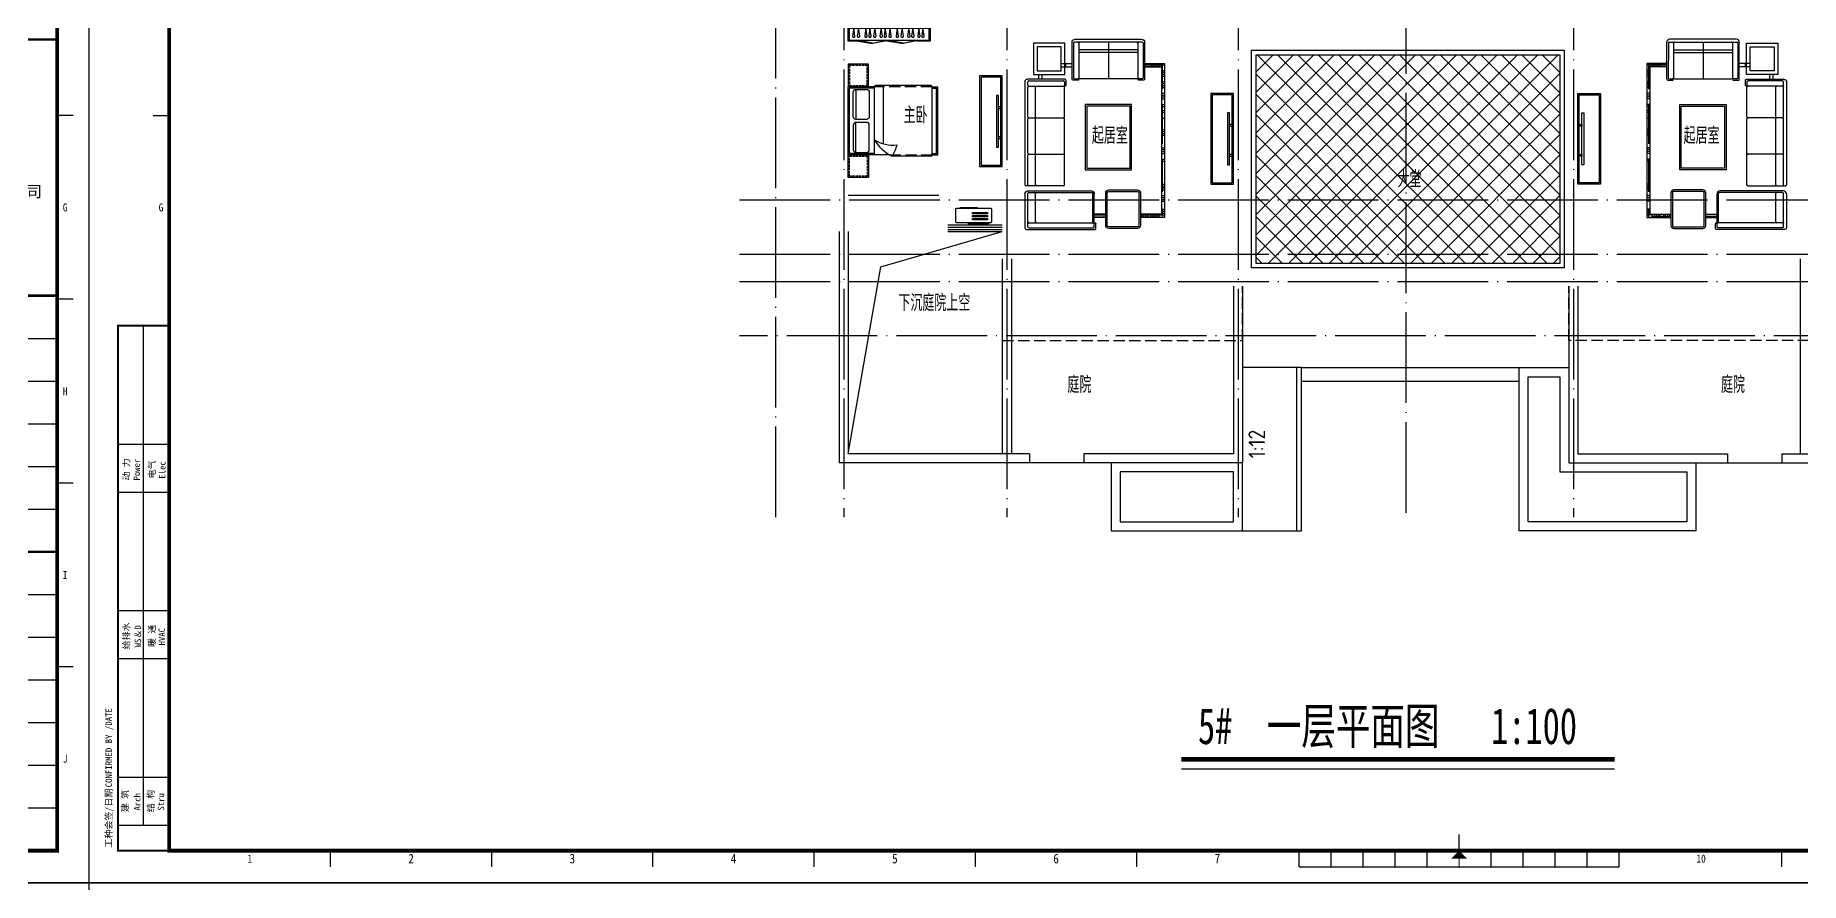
# Model space of a CAD drawing. Extents: x 921942 to 1159542, y -958603 to -790785.
# Drawn here: x 1098954 to 1137905, y -874694 to -856001 of the extents above; entities that cross this region are included whole.
import ezdxf
from ezdxf.enums import TextEntityAlignment as Align

# ---------------------------------------------------------------- set-up
doc = ezdxf.new("R2010")
doc.units = 0
doc.header["$LTSCALE"] = 1000
doc.header["$MEASUREMENT"] = 0
doc.linetypes.add('DASH', pattern=[0.35, 0.25, -0.1])
doc.linetypes.add('DOTE', pattern=[2.42, 2, -0.2, 0.02, -0.2])
for name, color, linetype in [('BALCONY', 6, 'CONTINUOUS'), ('DIM_SYMB', 3, 'CONTINUOUS'), ('DOTE', 1, 'DOTE'), ('PUB_TEXT', 7, 'CONTINUOUS'), ('STAIR', 2, 'CONTINUOUS'), ('TT', 7, 'CONTINUOUS'), ('WINDOW', 4, 'CONTINUOUS'), ('图框', 255, 'CONTINUOUS'), ('家具', 8, 'CONTINUOUS'), ('平面填充', 250, 'CONTINUOUS'), ('庭院', 94, 'CONTINUOUS'), ('看线', 2, 'CONTINUOUS'), ('空调', 8, 'CONTINUOUS'), ('造型墙', 55, 'CONTINUOUS'), ('阳台', 6, 'CONTINUOUS')]:
    doc.layers.add(name, color=color, linetype=linetype)
doc.styles.get("Standard").update_dxf_attribs({"font": 'GBENOR', "bigfont": 'GBCBIG'})
doc.styles.add('TKZ1', font='SIMHEI.TTF', dxfattribs={"width": 0.7})
doc.styles.add('图签栏', font='SimSun.ttf')
doc.styles.add('长仿宋', font='SimSun.ttf', dxfattribs={"width": 0.7, "height": 5})

# ---------------------------------------------------------------- blocks, each defined once
blk = doc.blocks.new('图框2')
at = {"layer": '图框', "color": 0}
for p, q in [((84100, 59400), (0, 59400)), ((0, 0), (0, 59400)), ((84100, 0), (84100, 59400)), ((2000, 23960), (2500, 23960)), ((83600, 23960), (83100, 23960)), ((83600, 18220), (83100, 18220)), ((900, 17400), (2500, 17400)), ((900, 17400), (2500, 17400)), ((1700, 1800), (1700, 17400)), ((75100, 17000), (83100, 17000)), ((75100, 15667), (83100, 15667)), ((75100, 14333), (83100, 14333)), ((900, 13700), (2500, 13700)), ((75100, 13000), (83100, 13000)), ((900, 12200), (2500, 12200)), ((83600, 12480), (83100, 12480)), ((75100, 11667), (83100, 11667)), ((75100, 9000), (83100, 9000)), ((900, 8500), (2500, 8500)), ((75100, 7667), (83100, 7667)), ((900, 7000), (2500, 7000)), ((83600, 6740), (83100, 6740)), ((75100, 6333), (83100, 6333)), ((75100, 5000), (83100, 5000)), ((75100, 3667), (83100, 3667)), ((900, 3300), (2500, 3300)), ((75100, 2333), (83100, 2333)), ((900, 1800), (2500, 1800)), ((42800, 1000), (42800, 1500)), ((7538, 500), (7538, 1000)), ((12575, 500), (12575, 1000)), ((17612, 500), (17612, 1000)), ((22650, 500), (22650, 1000)), ((27688, 500), (27688, 1000)), ((32725, 500), (32725, 1000)), ((37800, 500), (37800, 1000)), ((38800, 500), (38800, 1000)), ((39800, 500), (39800, 1000)), ((40800, 500), (40800, 1000)), ((41800, 500), (41800, 1000)), ((43800, 500), (43800, 1000)), ((44800, 500), (44800, 1000)), ((45800, 500), (45800, 1000)), ((46800, 500), (46800, 1000)), ((47800, 500), (47800, 1000)), ((52875, 500), (52875, 1000)), ((0, 0), (84100, 0)), ((37800, 500), (47800, 500))]:
    blk.add_line(p, q, dxfattribs=at)
at = {"layer": '图框', "color": 0, "const_width": 120}
blk.add_lwpolyline([(83100, 58400), (2500, 58400), (2500, 1000), (83100, 1000)], close=True, dxfattribs=at)
at = {"layer": '图框', "color": 0}
for points, const_width in [([(75100, 26333), (83100, 26333)], 66.7), ([(75100, 26333), (83100, 26333)], 60), ([(75100, 18333), (83100, 18333)], 80), ([(75100, 18333), (83100, 18333)], 66.7), ([(2500, 1000), (900, 1000), (900, 17400), (2500, 17400)], 60), ([(75100, 10333), (83100, 10333)], 80), ([(42800, 750), (42800, 500)], 30)]:
    blk.add_lwpolyline(points, dxfattribs=dict(at, const_width=const_width))
blk.add_solid([(42550, 750), (43050, 750), (42800, 1000)], dxfattribs=at)
at = {"layer": '图框', "color": 0, "style": 'TKZ1'}
blk.add_text('上海水石建筑规划设计有限公司', height=360, dxfattribs=at).set_placement((79192, 21597), align=Align.MIDDLE)
at = {"layer": '图框', "color": 0, "style": 'TKZ1', "width": 0.85}
for s, height, p in [('G', 250, (2244, 21090)), ('G', 250, (83350, 21090)), ('H', 250, (83350, 15350)), ('I', 250, (83350, 9610)), ('J', 250, (83350, 3870)), ('1', 250, (5019, 750)), ('2', 300, (10056, 750)), ('3', 300, (15094, 750)), ('4', 300, (20131, 750)), ('5', 300, (25169, 750)), ('6', 300, (30206, 750)), ('7', 300, (35244, 750)), ('10', 250, (50356, 750))]:
    blk.add_text(s, height=height, dxfattribs=at).set_placement(p, align=Align.MIDDLE)
at = {"layer": '图框', "color": 0, "style": '图签栏'}
for s, p in [('动 力', (1156, 12907)), ('电气', (1956, 12907)), ('给排水', (1156, 7707)), ('暖 通', (1956, 7707)), ('建 筑', (1116, 2550)), ('结 构', (1916, 2550))]:
    blk.add_text(s, height=200, rotation=90, dxfattribs=at).set_placement(p, align=Align.MIDDLE)
for s, height, p in [('Power', 200, (1588, 12561)), ('Elec', 200, (2385, 12619)), ('WS＆D', 200, (1623, 7351)), ('HVAC', 200, (2368, 7411)), ('CONFIRMED BY /DATE', 202.02, (712, 2979)), ('日期', 202, (713, 2372)), ('Arch', 200, (1602, 2253)), ('Stru', 200, (2344, 2253)), ('工种会签/', 202, (714, 1094))]:
    blk.add_text(s, height=height, rotation=90, dxfattribs=at).set_placement(p)
blk = doc.blocks.new('dgfgf')
at = {"layer": '家具'}
blk.add_lwpolyline([(7597, -62676), (7147, -62676), (7147, -63176), (7597, -63176), (7597, -62676), (7517, -62676)], dxfattribs=at)
at = {"layer": '家具', "color": 251, "linetype": 'DASH', "ltscale": 0.2}
blk.add_lwpolyline([(7567, -62706), (7177, -62706), (7177, -63146), (7567, -63146)], close=True, dxfattribs=at)
blk = doc.blocks.new('A$C72813290')
at = {"layer": '家具'}
for p, q in [((579, 2000), (0, 2000)), ((0, 500), (0, 2000)), ((30, 530), (30, 1970)), ((579, 1970), (30, 1970)), ((579, 500), (579, 2010)), ((1830, 2030), (599, 2030)), ((779, 753), (779, 2030)), ((1850, 500), (1850, 2000)), ((1850, 2000), (1980, 2000)), ((1850, 1970), (1950, 1970)), ((1950, 530), (1950, 1970)), ((1980, 500), (1980, 2000)), ((170, 1945), (170, 1283)), ((170, 555), (170, 1217)), ((912, 500), (0, 500)), ((579, 530), (30, 530)), ((1830, 470), (967, 470)), ((1850, 530), (1950, 530)), ((1850, 500), (1980, 500))]:
    blk.add_line(p, q, dxfattribs=at)
at = {"layer": '家具', "linetype": 'DASH'}
for p, q in [((1850, 2000), (579, 2000)), ((912, 500), (1850, 500))]:
    blk.add_line(p, q, dxfattribs=at)
at = {"layer": '家具'}
for points in [[(170, 1945), (405, 1945, -0.414214), (465, 1885), (465, 1343, -0.414214), (405, 1283), (170, 1283, -0.414214), (110, 1343), (110, 1885, -0.414214)], [(170, 555), (405, 555, 0.414214), (465, 615), (465, 1157, 0.414214), (405, 1217), (170, 1217, 0.414214), (110, 1157), (110, 615, 0.414214)]]:
    blk.add_lwpolyline(points, format="xyb", close=True, dxfattribs=at)
blk.add_lwpolyline([(579, 833, 0.180302), (1071, 725, -0.088637), (967, 470, 28871.271551)], format="xyb", dxfattribs=at)
for centre, radius, start, end in [((599, 2010), 20, 90, 180), ((1819, 2001), 30.7, 357.6884, 69.6917), ((1392, 1313), 944, 210.6075, 243.2773), ((1819, 499), 30.7, 290.3566, 2.3152)]:
    blk.add_arc(centre, radius, start, end, dxfattribs=at)
blk.add_blockref('dgfgf', (-7147, 65176), dxfattribs=at)
at = {"layer": '家具', "xscale": -1, "rotation": 180}
blk.add_blockref('dgfgf', (-7147, -62676), dxfattribs=at)
blk = doc.blocks.new('sderg fhfgjghj')
at = {"layer": '家具'}
blk.add_line((934, 186), (934, 206), dxfattribs=at)
at = {"layer": '家具', "color": 8}
for p, q in [((-553, -83), (1212, -84)), ((-553, -103), (1212, -104))]:
    blk.add_line(p, q, dxfattribs=at)
at = {"layer": '家具'}
for points in [[(-390, 187), (-390, 207), (-573, 207), (-573, -393), (1232, -394), (1232, 206), (934, 206)], [(-388, 187), (934, 186), (1212, 186), (1212, -374), (-553, -373), (-553, 187), (-388, 187)]]:
    blk.add_lwpolyline(points, dxfattribs=at)
at = {"layer": '家具', "color": 8}
for points in [[(-479, -280), (-452, -93), (-479, 93, -0.459921), (-459, 117), (-445, 117, -0.459921), (-425, 93), (-452, -93), (-425, -280, -0.459921), (-445, -303), (-459, -303, -0.459921)], [(-372, -280), (-346, -93), (-372, 93, -0.459921), (-353, 117), (-338, 117, -0.459921), (-319, 93), (-346, -93), (-319, -280, -0.459921), (-338, -303), (-353, -303, -0.459921)], [(-209, -280), (-182, -93), (-209, 93, -0.459921), (-189, 117), (-175, 117, -0.459921), (-155, 93), (-182, -93), (-155, -280, -0.459921), (-175, -303), (-189, -303, -0.459921)], [(-120, -280), (-93, -93), (-120, 93, -0.459921), (-100, 117), (-86, 117, -0.459921), (-66, 93), (-93, -93), (-66, -280, -0.459921), (-86, -303), (-100, -303, -0.459921)], [(-13, -280), (13, -93), (-13, 93, -0.459921), (6, 117), (21, 117, -0.459921), (40, 93), (13, -93), (40, -280, -0.459921), (21, -303), (6, -303, -0.459921)], [(128, -280), (155, -93), (128, 93, -0.459921), (148, 117), (162, 117, -0.459921), (182, 93), (155, -93), (182, -280, -0.459921), (162, -303), (148, -303, -0.459921)], [(217, -280), (244, -93), (217, 93, -0.459921), (236, 117), (251, 117, -0.459921), (270, 93), (244, -93), (270, -280, -0.459921), (251, -303), (236, -303, -0.459921)], [(323, -280), (350, -93), (323, 93, -0.459921), (343, 117), (357, 117, -0.459921), (377, 93), (350, -93), (377, -280, -0.459921), (357, -303), (343, -303, -0.459921)], [(483, -280), (510, -93), (483, 93, -0.459921), (503, 117), (518, 117, -0.459921), (537, 93), (510, -93), (537, -280, -0.459921), (518, -303), (503, -303, -0.459921)], [(590, -280), (617, -93), (590, 93, -0.459921), (610, 117), (624, 117, -0.459921), (644, 93), (617, -93), (644, -280, -0.459921), (624, -303), (610, -303, -0.459921)], [(737, -280), (764, -93), (737, 93, -0.459921), (757, 117), (771, 117, -0.459921), (791, 93), (764, -93), (791, -280, -0.459921), (771, -303), (757, -303, -0.459921)], [(826, -280), (852, -93), (826, 93, -0.459921), (845, 117), (860, 117, -0.459921), (879, 93), (852, -93), (879, -280, -0.459921), (860, -303), (845, -303, -0.459921)], [(961, -280), (988, -93), (961, 93, -0.459921), (981, 117), (995, 117, -0.459921), (1015, 93), (988, -93), (1015, -280, -0.459921), (995, -303), (981, -303, -0.459921)], [(1049, -280), (1076, -93), (1049, 93, -0.459921), (1069, 117), (1083, 117, -0.459921), (1103, 93), (1076, -93), (1103, -280, -0.459921), (1083, -303), (1069, -303, -0.459921)]]:
    blk.add_lwpolyline(points, format="xyb", close=True, dxfattribs=at)
at = {"layer": '家具'}
for points in [[(-388, 196), (-40, 259), (-39, 250), (-386, 187)], [(276, 196), (-40, 259), (-42, 250), (274, 187)], [(278, 196), (640, 259), (642, 249), (280, 186)], [(934, 196), (640, 259), (638, 249), (932, 186)]]:
    blk.add_lwpolyline(points, close=True, dxfattribs=at)
blk = doc.blocks.new('A$C2FB07499')
at = {"layer": '家具', "ltscale": 0.5}
blk.add_lwpolyline([(500, 0), (0, 0), (0, 2000), (500, 2000)], close=True, dxfattribs=at)
at = {"layer": '家具', "color": 251, "ltscale": 40}
for points in [[(470, 30), (30, 30), (30, 1970), (470, 1970)], [(368, 1572), (415, 1572), (415, 428), (368, 428)], [(415, 1381), (480, 1381), (480, 1343), (415, 1343)], [(415, 717), (480, 717), (480, 679), (415, 679)]]:
    blk.add_lwpolyline(points, close=True, dxfattribs=at)
blk = doc.blocks.new('A$C25AA54E1')
at = {"layer": '家具'}
for p, q in [((781, 2780), (884, 2780)), ((781, 2709), (884, 2709)), ((536, 2283), (536, 2042)), ((606, 2283), (606, 2042)), ((3860, 1302), (3860, 1551)), ((3930, 1300), (3930, 1551)), ((536, 440), (536, 0)), ((606, 440), (606, 70)), ((3860, 70), (3860, 531)), ((3930, 0), (3930, 531)), ((606, 70), (3860, 70)), ((536, 0), (3930, 0))]:
    blk.add_line(p, q, dxfattribs=at)
at = {"layer": '家具', "ltscale": 20}
for p, q in [((884, 2199), (884, 3017)), ((918, 3081), (3211, 3081)), ((3234, 2997), (3234, 3061)), ((3234, 2234), (3234, 2996)), ((3347, 3015), (3347, 1617)), ((3413, 3081), (4163, 3081)), ((4198, 3046), (4198, 1539)), ((1, 1972), (0, 511)), ((883, 2042), (71, 2042)), ((1012, 2176), (906, 2176)), ((906, 1914), (906, 2019)), ((1712, 2211), (1057, 2211)), ((3212, 2211), (1757, 2211)), ((871, 614), (872, 1868)), ((1443, 1750), (2878, 1750)), ((1443, 728), (1443, 1750)), ((2878, 1750), (2878, 728)), ((4047, 1574), (4047, 1539)), ((3325, 1234), (3325, 597)), ((4110, 1300), (3391, 1300)), ((4024, 1551), (3413, 1551)), ((4175, 1516), (4070, 1516)), ((4176, 597), (4176, 1234)), ((882, 440), (70, 440)), ((905, 463), (905, 568)), ((2878, 728), (1443, 728)), ((3391, 531), (4110, 531))]:
    blk.add_line(p, q, dxfattribs=at)
at = {"layer": '家具', "color": 8}
for p, q in [((918, 2994), (918, 2234)), ((1011, 3017), (942, 3017)), ((1034, 2994), (1034, 2234)), ((1711, 3017), (1058, 3017)), ((3211, 2846), (1058, 2846)), ((1734, 2996), (1734, 2234)), ((2511, 3017), (1758, 3017)), ((2534, 2996), (2534, 2234)), ((3211, 3017), (2558, 3017)), ((3380, 2996), (3380, 1606)), ((4070, 3017), (3403, 3017)), ((4025, 2846), (3403, 2846)), ((4047, 2994), (4047, 1574)), ((4140, 3017), (4070, 3017)), ((4163, 2994), (4163, 1574)), ((64, 1915), (65, 1985)), ((88, 2008), (848, 2007)), ((503, 2041), (503, 2042)), ((603, 2178), (536, 2178)), ((871, 1984), (871, 1914)), ((941, 2211), (1012, 2211)), ((65, 1869), (64, 1915)), ((64, 569), (65, 1872)), ((87, 1892), (849, 1891)), ((87, 1892), (849, 1891)), ((88, 1892), (848, 1891)), ((236, 592), (236, 1892)), ((293, 592), (293, 1892)), ((1476, 1717), (2845, 1717)), ((1476, 761), (1476, 1717)), ((2845, 1717), (2845, 761)), ((4047, 1584), (3402, 1584)), ((65, 1242), (871, 1241)), ((3360, 1234), (3360, 597)), ((4110, 1265), (3391, 1265)), ((3876, 1551), (3876, 1303)), ((3918, 1551), (3918, 1302)), ((4140, 1551), (4070, 1551)), ((4141, 597), (4141, 1234)), ((64, 499), (64, 569)), ((87, 592), (848, 591)), ((87, 476), (848, 475)), ((561, 440), (561, 0)), ((603, 440), (603, 128)), ((871, 498), (871, 568)), ((2845, 761), (1476, 761)), ((3391, 566), (4110, 566)), ((3930, 507), (3860, 507)), ((3918, 465), (3860, 465)), ((3930, 416), (3860, 416)), ((3876, 531), (3876, 0)), ((3918, 531), (3918, 128)), ((606, 292), (536, 292)), ((603, 250), (536, 250)), ((606, 208), (536, 208)), ((606, 158), (536, 158)), ((606, 116), (536, 116)), ((606, 74), (536, 74)), ((1105, 44), (536, 44)), ((606, 86), (603, 86)), ((686, 70), (686, 0)), ((728, 70), (728, 0)), ((770, 70), (770, 0)), ((812, 70), (812, 0)), ((938, 70), (938, 0)), ((979, 70), (979, 0)), ((1021, 70), (1021, 0)), ((1063, 70), (1063, 0)), ((1189, 70), (1189, 0)), ((1231, 70), (1231, 0)), ((1273, 70), (1273, 0)), ((1314, 70), (1314, 0)), ((1440, 70), (1440, 0)), ((2310, 44), (1440, 44)), ((1482, 70), (1482, 0)), ((1574, 70), (1574, 0)), ((1616, 70), (1616, 0)), ((1741, 70), (1741, 0)), ((1993, 70), (1993, 0)), ((2035, 70), (2035, 0)), ((2076, 70), (2076, 0)), ((2118, 70), (2118, 0)), ((2394, 70), (2394, 0)), ((2436, 70), (2436, 0)), ((2478, 70), (2478, 0)), ((2520, 70), (2520, 0)), ((2645, 70), (2645, 0)), ((3365, 44), (2645, 44)), ((2687, 70), (2687, 0)), ((3198, 70), (3198, 0)), ((3240, 70), (3240, 0)), ((3281, 70), (3281, 0)), ((3323, 70), (3323, 0)), ((3449, 70), (3449, 0)), ((3491, 70), (3491, 0)), ((3533, 70), (3533, 0)), ((3575, 70), (3575, 0)), ((3750, 70), (3750, 0)), ((3930, 44), (3750, 44)), ((3792, 70), (3792, 0)), ((3834, 70), (3834, 0)), ((3930, 374), (3860, 374)), ((3918, 297), (3860, 297)), ((3930, 255), (3860, 255)), ((3930, 213), (3860, 213)), ((3918, 171), (3860, 171)), ((3930, 122), (3860, 122)), ((3930, 86), (3918, 86))]:
    blk.add_line(p, q, dxfattribs=at)
at = {"layer": '家具', "ltscale": 20}
blk.add_lwpolyline([(781, 2895), (781, 2199), (85, 2199), (85, 2895)], close=True, dxfattribs=at)
at = {"layer": '家具', "color": 8}
blk.add_lwpolyline([(698, 2812), (698, 2282), (169, 2282), (169, 2812)], close=True, dxfattribs=at)
at = {"layer": '家具', "ltscale": 20, "extrusion": (0, 0, -1)}
for centre, major_axis, ratio, start_param, end_param in [((953, 3021), (-49.4, 49.4), 1, 5.45018, 6.544088), ((3211, 3058), (16.4, 16.4), 1, -0.785398, 0.696689), ((4163, 3046), (24.6, 24.6), 1, -0.785398, 0.785398), ((906, 2199), (16.2, 16.2), 1, 2.356194, 3.926991), ((1012, 2234), (-16.2, 16.2), 1, 2.356194, 3.926991), ((1012, 2193), (12.7, 12.7), 0.942987, -0.815786, 2.325807), ((1057, 2234), (-16.2, 16.2), 1, 3.926991, 5.497787), ((1712, 2234), (-16.2, 16.2), 1, 2.356194, 3.926991), ((1757, 2234), (16.2, 16.2), 1, 2.356194, 3.926991), ((2512, 2234), (-16.2, 16.2), 1, 2.356194, 3.926991), ((2557, 2234), (16.2, 16.2), 1, 2.356194, 3.926991), ((3212, 2234), (-16.2, 16.2), 1, 2.356194, 3.926991), ((4024, 1574), (16.2, 16.2), 1, 0.785398, 2.356194), ((4175, 1539), (-16.2, 16.2), 1, 2.356194, 3.926991)]:
    blk.add_ellipse(centre, major_axis=major_axis, ratio=ratio, start_param=start_param, end_param=end_param, dxfattribs=at)
at = {"layer": '家具', "color": 8, "extrusion": (0, 0, -1)}
for centre, major_axis, start_param, end_param in [((942, 2994), (16.4, 16.4), 3.926991, 5.497787), ((1011, 2994), (16.4, 16.4), -0.785398, 0.785398), ((1058, 2994), (16.4, 16.4), 3.926991, 5.497787), ((1058, 2869), (-16.4, 16.4), 3.926991, 5.409078), ((1711, 2994), (-16.4, 16.4), 0.785398, 2.267485), ((1758, 2994), (16.4, 16.4), 4.0157, 5.497787), ((2511, 2994), (-16.4, 16.4), 0.785398, 2.267485), ((2558, 2994), (16.4, 16.4), 4.0157, 5.497787), ((3211, 2994), (-16.4, 16.4), 0.785398, 2.267485), ((3211, 2822), (16.4, 16.4), -0.785398, 0.696689), ((3403, 2994), (16.4, 16.4), 4.0157, 5.497787), ((3403, 2869), (-16.4, 16.4), 3.926991, 5.409078), ((4023, 2994), (16.4, 16.4), -0.785398, 0.785398), ((4025, 2822), (-16.4, 16.4), 0.785398, 2.267485), ((4070, 2994), (-16.4, 16.4), 5.497787, 7.068583), ((4140, 2994), (16.4, 16.4), -0.785398, 0.785398), ((941, 2234), (16.2, 16.2), 2.356194, 3.926991), ((4070, 1574), (16.2, 16.2), 2.356194, 3.926991), ((4140, 1574), (-16.2, 16.2), 2.356194, 3.926991)]:
    blk.add_ellipse(centre, major_axis=major_axis, ratio=1, start_param=start_param, end_param=end_param, dxfattribs=at)
at = {"layer": '家具', "color": 8}
for centre, major_axis, start_param, end_param in [((1058, 2822), (16.4, 16.4), 0.785398, 2.267485), ((3211, 2869), (16.4, 16.4), 3.926991, 5.409078), ((3403, 2822), (16.4, 16.4), 0.785398, 2.267485), ((4025, 2869), (16.4, 16.4), 3.926991, 5.409078), ((88, 1985), (-16.4, 16.4), -0.786564, 0.784233), ((848, 1985), (16.2, 16.2), 5.496622, 7.067418), ((88, 1915), (16.4, 16.4), 2.355029, 3.925825), ((88, 1869), (-16.4, 16.4), -0.786564, 0.784233), ((89, 1869), (-16.4, 16.4), -0.697854, 0.784233), ((89, 1869), (16.4, 16.4), 0.872942, 2.355029), ((89, 1915), (-16.4, 16.4), 0.784233, 2.266319), ((89, 1915), (-16.4, 16.4), 0.784233, 2.266319), ((3402, 1606), (15.5, 15.5), 2.356194, 3.926991), ((3391, 1234), (-22, 22), -0.785398, 0.785398), ((4110, 1234), (22, 22), 5.497787, 7.068583), ((87, 615), (16.4, 16.4), 2.355029, 3.925825), ((87, 569), (-16.4, 16.4), -0.786564, 0.784233), ((87, 499), (-16.4, 16.4), 0.784233, 2.355029), ((848, 498), (-16.2, 16.2), 2.355029, 3.925825), ((3391, 597), (22, 22), 2.356194, 3.926991), ((4110, 597), (-22, 22), 2.356194, 3.926991)]:
    blk.add_ellipse(centre, major_axis=major_axis, ratio=1, start_param=start_param, end_param=end_param, dxfattribs=at)
at = {"layer": '家具', "ltscale": 20}
for centre, major_axis, ratio, start_param, end_param in [((3413, 3015), (-46.6, 46.6), 1, -0.785398, 0.785398), ((71, 1972), (49.7, 49.7), 1, 0.785398, 2.356194), ((883, 2019), (-16.2, 16.2), 1, 3.925825, 5.496622), ((848, 1914), (-16.2, 16.2), 1, 2.355029, 3.925825), ((849, 1868), (16.2, 16.2), 1, 5.496622, 7.067418), ((849, 1868), (16.2, 16.2), 1, 5.496622, 7.067418), ((889, 1914), (12.4, 12.4), 0.984307, 2.347446, 5.489038), ((3413, 1617), (46.6, 46.6), 1, 2.356194, 3.926991), ((3391, 1234), (-46.6, 46.6), 1, -0.785398, 0.785398), ((4070, 1539), (16.2, 16.2), 1, 2.356194, 3.926991), ((4110, 1234), (46.6, 46.6), 1, 5.497787, 7.068583), ((70, 511), (49.7, 49.7), 1, 2.356194, 3.926991), ((848, 614), (-16.2, 16.2), 1, 2.355029, 3.925825), ((848, 568), (-16.2, 16.2), 1, 3.925825, 5.496622), ((888, 568), (12.4, 12.4), 0.984309, -0.794147, 2.347446), ((882, 463), (-16.2, 16.2), 1, 2.355029, 3.925825), ((3391, 597), (46.6, 46.6), 1, 2.356194, 3.926991), ((4110, 597), (-46.6, 46.6), 1, 2.356194, 3.926991)]:
    blk.add_ellipse(centre, major_axis=major_axis, ratio=ratio, start_param=start_param, end_param=end_param, dxfattribs=at)
blk = doc.blocks.new('空调机')
at = {"layer": '空调', "color": 8}
for p, q in [((2416486, -275315), (2416486, -275325)), ((2416849, -275305), (2416496, -275305)), ((2416859, -275325), (2416859, -275315))]:
    blk.add_line(p, q, dxfattribs=at)
blk.add_lwpolyline([(2416186, -275325), (2416946, -275325, -0.414214), (2416966, -275345), (2416966, -275615, -0.414214), (2416946, -275635), (2416186, -275635, -0.414214), (2416166, -275615), (2416166, -275345, -0.414214)], format="xyb", close=True, dxfattribs=at)
for points in [[(2416235, -275664), (2416675, -275664), (2416675, -275649), (2416235, -275649)], [(2416256, -275445), (2416592, -275445), (2416592, -275416), (2416256, -275416)], [(2416256, -275511), (2416592, -275511), (2416592, -275482), (2416256, -275482)], [(2416256, -275577), (2416592, -275577), (2416592, -275548), (2416256, -275548)]]:
    blk.add_lwpolyline(points, close=True, dxfattribs=at)
for centre, start, end in [((2416496, -275315), 90, 180), ((2416849, -275315), 0, 90)]:
    blk.add_arc(centre, 10, start, end, dxfattribs=at)

msp = doc.modelspace()

# ---------------------------------------------------------------- hatches: boundary and pattern name
at = {"layer": '平面填充'}
h = msp.add_hatch(dxfattribs=at)
h.set_pattern_fill('NET', color=256, scale=100, angle=45, style=0)
h.set_pattern_definition([(45, (295639.77, -120452.85), (-224.5064, 224.5064), []), (135, (295639.77, -120452.85), (-224.5064, -224.5064), [])])
h.paths.add_polyline_path([(1125890, -856432), (1132590, -856432), (1132590, -861032), (1125890, -861032)])

# ---------------------------------------------------------------- linework, layer by layer
at = {"layer": 'BALCONY', "color": 8}
for p, q in [((1119090, -860182), (1120290, -860182)), ((1119090, -860332), (1120290, -860332))]:
    msp.add_line(p, q, dxfattribs=at)
at = {"layer": 'BALCONY'}
for p, q in [((1119090, -860232), (1120290, -860232)), ((1119090, -860282), (1120290, -860282))]:
    msp.add_line(p, q, dxfattribs=at)
at = {"layer": 'DIM_SYMB', "const_width": 105}
msp.add_lwpolyline([(1124241, -871974), (1133799, -871974)], dxfattribs=at)
at = {"layer": 'DIM_SYMB'}
msp.add_lwpolyline([(1124241, -872184), (1133799, -872184)], dxfattribs=at)
at = {"layer": 'DOTE', "linetype": 'DOTE'}
for p, q in [((1115290, -866632), (1115290, -842232)), ((1116790, -842232), (1116790, -866632)), ((1120390, -842232), (1120390, -866632)), ((1125490, -842232), (1125490, -866632)), ((1132890, -842232), (1132890, -866632)), ((1129190, -852432), (1129190, -866632)), ((1114490, -859632), (1144152, -859632)), ((1114490, -860832), (1144152, -860832)), ((1114490, -861432), (1144152, -861432)), ((1144152, -862632), (1114490, -862632))]:
    msp.add_line(p, q, dxfattribs=at)
at = {"layer": 'STAIR'}
for p, q in [((1126890, -863332), (1131690, -863332)), ((1126890, -863632), (1131690, -863632))]:
    msp.add_line(p, q, dxfattribs=at)
at = {"layer": 'WINDOW'}
for p, q in [((1122090, -865432), (1120890, -865432)), ((1136290, -865432), (1137490, -865432))]:
    msp.add_line(p, q, dxfattribs=at)
at = {"layer": '平面填充'}
for points in [[(1125790, -856332), (1132690, -856332), (1132690, -861132), (1125790, -861132)], [(1125890, -856432), (1132590, -856432), (1132590, -861032), (1125890, -861032)]]:
    msp.add_lwpolyline(points, close=True, dxfattribs=at)
at = {"layer": '庭院'}
for p, q in [((1116690, -860332), (1116690, -865432)), ((1116890, -860332), (1116890, -865232)), ((1120290, -860932), (1120290, -865232)), ((1120490, -860932), (1120490, -865232)), ((1137890, -860932), (1137890, -865232)), ((1125390, -861532), (1125390, -865232)), ((1125590, -861532), (1125590, -865432)), ((1132790, -861532), (1132790, -865432)), ((1132990, -861532), (1132990, -865232)), ((1120890, -865432), (1116690, -865432)), ((1120890, -865232), (1116890, -865232)), ((1120890, -865232), (1120890, -865432)), ((1125390, -865232), (1122090, -865232)), ((1122090, -865232), (1122090, -865432)), ((1125590, -865432), (1122090, -865432)), ((1132790, -865432), (1136290, -865432)), ((1132990, -865232), (1136290, -865232)), ((1136290, -865232), (1136290, -865432)), ((1137490, -865232), (1141490, -865232)), ((1137490, -865232), (1137490, -865432)), ((1137490, -865432), (1141690, -865432))]:
    msp.add_line(p, q, dxfattribs=at)
at = {"layer": '看线'}
msp.add_line((1118890, -859532), (1116890, -859532), dxfattribs=at)
at = {"layer": '看线', "linetype": 'DASH'}
for points in [[(1120290, -860932), (1120290, -862732), (1125590, -862732), (1125590, -861532)], [(1138090, -860932), (1138090, -862732), (1132790, -862732), (1132790, -861532)]]:
    msp.add_lwpolyline(points, dxfattribs=at)
at = {"layer": '造型墙'}
msp.add_lwpolyline([(1132790, -865432), (1135590, -865432), (1135590, -866932), (1131690, -866932), (1131690, -863332), (1132790, -863332), (1132790, -865432)], dxfattribs=at)
for points in [[(1132590, -865632), (1135390, -865632), (1135390, -866732), (1131890, -866732), (1131890, -863532), (1132590, -863532), (1132590, -865632)], [(1125590, -865432), (1122690, -865432), (1122690, -866932), (1125590, -866932)], [(1125390, -865632), (1122890, -865632), (1122890, -866732), (1125390, -866732)]]:
    msp.add_lwpolyline(points, close=True, dxfattribs=at)
at = {"layer": '阳台'}
for p, q in [((1126890, -863332), (1125590, -863332)), ((1125590, -866932), (1126890, -866932))]:
    msp.add_line(p, q, dxfattribs=at)
at = {"layer": '阳台', "color": 8}
msp.add_lwpolyline([(1116890, -865232), (1117609, -861105), (1120290, -860332)], dxfattribs=at)
at = {"layer": '阳台'}
for points in [[(1126790, -866932), (1126790, -863332)], [(1126890, -866932), (1126890, -863332)]]:
    msp.add_lwpolyline(points, dxfattribs=at)

# ---------------------------------------------------------------- block references
at = {"layer": '图框', "color": 0, "linetype": 'ByBlock', "xscale": 0.7063020216301084, "yscale": 0.7063020213972777, "zscale": 0.7063020214030876}
for p in [(1040742, -874694), (1100142, -874694), (1040742, -916648), (1100142, -916648)]:
    msp.add_blockref('图框2', p, dxfattribs=at)
at = {"layer": '家具', "xscale": -1}
for name, p, rotation in [('sderg fhfgjghj', (1117463, -855925), 180), ('A$C25AA54E1', (1123871, -856088), 90), ('A$C2FB07499', (1119790, -856898), 180), ('A$C2FB07499', (1124890, -857287), 180)]:
    msp.add_blockref(name, p, dxfattribs=dict(at, rotation=rotation))
at = {"layer": '家具'}
for name, p, rotation in [('A$C25AA54E1', (1134509, -856088), 270), ('A$C2FB07499', (1133490, -857287), 180)]:
    msp.add_blockref(name, p, dxfattribs=dict(at, rotation=rotation))
msp.add_blockref('A$C72813290', (1116890, -859140), dxfattribs=at)
at = {"layer": '空调', "xscale": -1}
msp.add_blockref('空调机', (3536222, -584495), dxfattribs=at)

# ---------------------------------------------------------------- texts
at = {"layer": 'PUB_TEXT', "style": '长仿宋', "width": 0.7}
msp.add_text('5#  一层平面图   1:100', height=797.47, dxfattribs=at).set_placement((1124607, -871636))
at = {"layer": 'TT', "color": 0, "linetype": 'Continuous'}
for s, p in [('主卧', (1118112, -857947)), ('起居室', (1122267, -858396)), ('起居室', (1135322, -858396)), ('大堂', (1129010, -859360)), ('下沉庭院上空', (1117997, -862086)), ('庭院', (1121727, -863891)), ('庭院', (1136146, -863891))]:
    msp.add_text(s, height=367.5, dxfattribs=at).set_placement(p)
msp.add_text('1:12', height=367.5, rotation=90, dxfattribs=at).set_placement((1126088, -865332))

doc.saveas('drawing.dxf')
